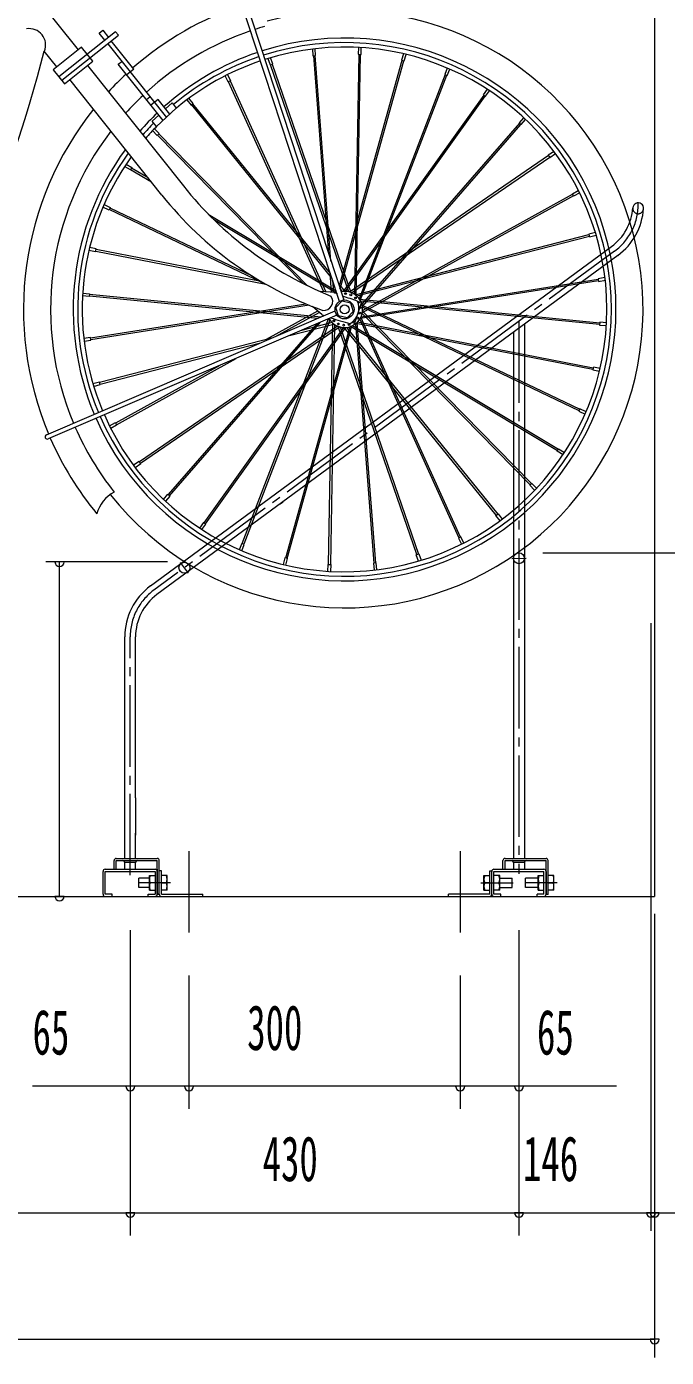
# Model space of a CAD drawing. Units: millimetres, scale not verified. Extents: x -5740 to 5740, y -4020 to 4020.
# Drawn here: x -394 to 314, y -2843 to -1371 of the extents above; entities that cross this region are included whole.
import ezdxf
from ezdxf.enums import TextEntityAlignment as Align

# ---------------------------------------------------------------- set-up
doc = ezdxf.new("R2010")
doc.units = ezdxf.units.MM
doc.header["$LTSCALE"] = 10
for name, pattern in [('CHAIN2', [12, 9, -1, 1, -1]), ('DASHED3', [4, 3, -1]), ('DOUBLE_CHAIN2', [12.8, 9, -1, 0.6, -0.6, 0.6, -1])]:
    doc.linetypes.add(name, pattern=pattern)
for name, color, linetype, lineweight in [('0-0_0', 2, 'DOUBLE_CHAIN2', 18), ('0-2_2_0_BOLD', 7, 'Continuous', 18), ('0-3_HIDDEN', 3, 'DASHED3', 18), ('0-4_2_2_CENTER', 3, 'CHAIN2', 18), ('0-5_2_5_DIM', 3, 'Continuous', 18), ('0-6_2_6_HATCH', 6, 'Continuous', 18)]:
    doc.layers.add(name, color=color, linetype=linetype, lineweight=lineweight)
doc.styles.add('ＭＳ ゴシック', font='')
doc.styles.get('ＭＳ ゴシック').set_extended_font_data('MS Gothic')

# ---------------------------------------------------------------- blocks, each defined once
blk = doc.blocks.new('jj2')
at = {"layer": '0-6_2_6_HATCH'}
for p, q in [((15638.22, 2931.92), (15724.42, 2823.56)), ((16013.62, 2545.44), (15895.72, 2904.34)), ((15900.52, 2905.9), (16018.42, 2547)), ((15751.82, 2845.35), (15758.02, 2837.53)), ((15757.22, 2830.5), (15822.12, 2749)), ((15786.12, 2802.32), (15761.22, 2833.61)), ((15701.02, 2804.88), (15687.12, 2822.3)), ((15934.52, 2814.08), (15936.92, 2807)), ((15983.62, 2824.64), (15984.22, 2817.06)), ((15984.22, 2817.06), (15987.22, 2817.41)), ((15984.72, 2817.11), (16001.62, 2598.02)), ((15987.22, 2817.41), (15986.62, 2824.87)), ((16004.22, 2590.04), (15986.72, 2817.35)), ((16082.72, 2812), (16013.22, 2562.7)), ((16034.92, 2818.79), (16030.32, 2553.19)), ((16032.22, 2551.69), (16036.92, 2818.67)), ((16034.52, 2826.3), (16034.42, 2818.82)), ((16084.32, 2819.44), (16082.22, 2812.11)), ((16082.22, 2812.11), (16085.22, 2811.42)), ((16085.22, 2811.42), (16087.22, 2818.64)), ((15734.92, 2806.35), (15841.02, 2673.09)), ((15768.92, 2807.83), (15772.82, 2810.94)), ((15818.42, 2745.59), (15768.92, 2807.83)), ((15786.12, 2802.32), (15778.22, 2796.09)), ((16023.92, 2555.97), (15937.42, 2807.15)), ((15939.32, 2807.72), (16026.32, 2555.24)), ((16014.32, 2559.28), (16084.72, 2811.54)), ((15817.12, 2662.93), (15715.42, 2790.79)), ((15890.32, 2788.16), (15887.22, 2795.09)), ((15889.92, 2796.33), (15893.02, 2789.51)), ((15893.02, 2789.51), (15890.32, 2788.16)), ((15996.32, 2556.03), (15890.82, 2788.39)), ((15892.62, 2789.29), (15998.62, 2555.9)), ((16130.52, 2796.39), (16035.32, 2548.4)), ((16036.62, 2546.32), (16132.32, 2795.59)), ((15800.02, 2768.7), (15803.92, 2771.82)), ((15844.72, 2768.38), (15849.42, 2762.56)), ((15851.82, 2764.35), (15847.02, 2770.27)), ((16173.12, 2773.66), (16017.72, 2556.48)), ((16020.22, 2556.5), (16174.82, 2772.56)), ((16175.22, 2772.29), (16179.52, 2778.37)), ((15833.12, 2759.23), (15811.12, 2738.77)), ((15821.12, 2758.3), (15828.42, 2765.12)), ((15828.42, 2765.12), (15833.12, 2759.23)), ((15849.42, 2762.56), (15851.82, 2764.35)), ((15849.82, 2762.86), (16005.32, 2570.81)), ((16003.52, 2576.16), (15851.42, 2764.06)), ((15806.42, 2744.66), (15813.72, 2751.48)), ((15811.12, 2738.77), (15806.42, 2744.66)), ((16212.72, 2742.64), (16038.42, 2542.18)), ((16038.92, 2539.76), (16214.12, 2741.27)), ((15806.72, 2734.35), (15812.02, 2728.92)), ((15814.12, 2731.11), (15808.92, 2736.45)), ((15812.02, 2728.92), (15814.12, 2731.11)), ((15812.42, 2729.28), (15972.92, 2565.46)), ((15978.42, 2562.74), (15813.82, 2730.74)), ((16250.92, 2711.42), (16244.62, 2707.12)), ((16246.42, 2704.71), (16252.62, 2708.94)), ((15782.32, 2690.86), (15775.92, 2694.72)), ((15777.52, 2697.29), (15784.02, 2693.37)), ((16244.92, 2706.71), (16024.72, 2555.77)), ((16027.02, 2554.94), (16246.12, 2705.11)), ((16244.62, 2707.12), (16246.42, 2704.71)), ((15784.02, 2693.37), (15782.32, 2690.86)), ((15782.62, 2691.28), (15805.52, 2677.53)), ((15801.92, 2682), (15783.72, 2692.95)), ((16271.32, 2664.49), (16277.82, 2668.12)), ((16279.32, 2665.49), (16272.62, 2661.8)), ((15753.22, 2652.46), (15759.92, 2649.23)), ((16272.42, 2662.25), (16038.82, 2532.82)), ((16039.12, 2535.27), (16271.52, 2664.04)), ((16272.62, 2661.8), (16271.32, 2664.49)), ((15758.72, 2646.47), (15751.92, 2649.76)), ((15759.92, 2649.23), (15758.72, 2646.47)), ((15936.82, 2561.81), (15758.92, 2646.93)), ((15759.72, 2648.77), (15916.92, 2573.53)), ((15868.42, 2642.04), (16009.82, 2557.07)), ((16010.32, 2554.45), (15874.32, 2636.18)), ((16296.72, 2621.62), (16289.42, 2619.72)), ((16030.92, 2552.73), (16289.52, 2619.25)), ((16290.12, 2617.33), (16032.82, 2551.16)), ((15743.92, 2601.03), (15932.12, 2564.45)), ((15926.82, 2567.51), (15744.42, 2602.98)), ((16004.92, 2555.54), (16003.22, 2577.07)), ((16005.92, 2569.08), (16006.92, 2555.43)), ((16012.42, 2565.22), (16019.42, 2556.53)), ((16300.12, 2568.07), (16036.42, 2526.32)), ((16037.52, 2528.52), (16299.92, 2570.05)), ((16307.22, 2571.72), (16299.82, 2570.55)), ((15736.82, 2550.76), (15729.32, 2551.5)), ((15729.62, 2554.49), (15737.02, 2553.76)), ((15737.02, 2553.76), (15736.82, 2550.76)), ((15989.62, 2526.58), (15736.92, 2551.26)), ((15737.02, 2553.26), (15993.52, 2528.22)), ((16008.82, 2555.32), (15992.32, 2556.26)), ((16017.02, 2556.41), (16014.12, 2559.88)), ((16035.72, 2547.75), (16301.52, 2521.8)), ((15689.42, 2397.87), (16008.82, 2534.81)), ((15738.32, 2504.99), (15976.42, 2542.69)), ((15980.02, 2541.23), (15738.52, 2503.01)), ((15989.42, 2534.65), (15932.62, 2503.13)), ((15942.72, 2506.44), (15991.02, 2533.26)), ((15994.32, 2530.46), (15983.62, 2539.8)), ((16037.92, 2544.67), (16029.62, 2518.98)), ((16301.42, 2519.8), (16037.02, 2545.62)), ((16038.62, 2541.41), (16279.42, 2426.13)), ((16278.62, 2424.29), (16039.02, 2538.97)), ((16226.02, 2343.78), (16039.12, 2534.48)), ((16010.82, 2530.22), (15691.42, 2393.28)), ((16011.42, 2518.12), (15792.32, 2367.95)), ((15988.42, 2520.62), (15824.22, 2331.79)), ((15825.72, 2330.42), (15992.72, 2522.43)), ((15906.02, 2277.47), (16001.62, 2526.25)), ((16003.12, 2524.66), (15907.92, 2276.67)), ((15955.72, 2261.06), (16027.42, 2518.28)), ((15958.22, 2507.64), (16007.52, 2520.33)), ((16005.62, 2521.9), (15970.22, 2512.81)), ((16000.02, 2525.57), (16002.62, 2525.31)), ((16001.52, 2254.39), (16006.12, 2521.37)), ((16008.12, 2519.87), (16003.52, 2254.27)), ((16099.02, 2265.34), (16012.12, 2517.82)), ((16254.72, 2380.11), (16025.82, 2517.65)), ((16028.12, 2518.62), (16255.82, 2381.78)), ((16031.22, 2520.56), (16051.72, 2255.71)), ((16294.02, 2470.08), (16031.92, 2521.05)), ((16053.72, 2255.95), (16033.12, 2522.17)), ((16033.72, 2522.74), (16294.42, 2472.03)), ((16036.02, 2525.64), (16145.82, 2283.77)), ((16147.62, 2284.67), (16037.22, 2527.8)), ((16038.72, 2532.04), (16224.62, 2342.32)), ((16309.12, 2521.56), (16301.52, 2522.3)), ((15938.52, 2504.65), (15748.32, 2455.73)), ((15793.52, 2366.35), (16013.72, 2517.29)), ((16018.12, 2516.56), (15863.62, 2300.5)), ((15865.32, 2299.41), (16020.62, 2516.58)), ((16025.02, 2517.41), (15953.72, 2261.52)), ((16014.52, 2517.09), (16100.92, 2265.91)), ((16187.02, 2309), (16018.92, 2516.53)), ((16021.42, 2516.65), (16188.62, 2310.2)), ((15731.12, 2501.34), (15738.52, 2502.51)), ((15748.92, 2453.82), (15926.42, 2499.49)), ((15881.12, 2474.59), (15766.02, 2410.81)), ((15766.92, 2409.02), (15899.32, 2482.41)), ((16301.92, 2471.09), (16294.52, 2472.51)), ((15748.12, 2456.21), (15740.92, 2454.35)), ((15741.62, 2451.44), (15749.02, 2453.34)), ((15749.02, 2453.34), (15748.12, 2456.21)), ((16286.52, 2423.31), (16279.62, 2426.59)), ((15759.12, 2407.57), (15765.82, 2411.26)), ((15767.12, 2408.58), (15760.62, 2404.95)), ((15765.82, 2411.26), (15767.12, 2408.58)), ((15792.02, 2368.35), (15785.82, 2364.12)), ((15787.52, 2361.64), (15793.82, 2365.95)), ((15793.82, 2365.95), (15792.02, 2368.35)), ((16226.32, 2344.14), (16224.32, 2341.96)), ((16224.32, 2341.96), (16229.52, 2336.61)), ((16231.72, 2338.71), (16226.32, 2344.14)), ((15826.12, 2330.07), (15821.22, 2324.42)), ((15863.22, 2300.78), (15858.82, 2294.69)), ((16189.02, 2310.5), (16193.72, 2304.68)), ((16148.02, 2284.9), (16145.42, 2283.55)), ((16145.42, 2283.55), (16148.42, 2276.73)), ((16151.22, 2277.97), (16148.02, 2284.9)), ((15905.62, 2277.66), (15902.82, 2270.56)), ((15908.32, 2276.48), (15905.62, 2277.66)), ((15905.62, 2269.49), (15908.32, 2276.48)), ((15953.22, 2261.64), (15951.22, 2254.42)), ((15956.12, 2260.95), (15953.22, 2261.64)), ((15954.12, 2253.62), (15956.12, 2260.95)), ((16004.02, 2254.24), (16003.82, 2246.76)), ((16051.22, 2255.65), (16051.82, 2248.19)), ((16098.52, 2265.2), (16101.42, 2266.06)), ((16101.02, 2258), (16098.52, 2265.2)), ((16101.42, 2266.06), (16103.92, 2258.98))]:
    blk.add_line(p, q, dxfattribs=at)
for points in [[(15706.42, 2790.03), (15769.02, 2839.84), (15765.92, 2843.75), (15703.32, 2793.94)], [(15754.12, 2834.41), (15747.92, 2842.24), (15751.82, 2845.35)], [(15936.92, 2807), (15939.82, 2807.86), (15937.32, 2815.06)], [(16034.42, 2818.82), (16037.42, 2818.64), (16037.52, 2826.25)], [(16132.72, 2803.58), (16130.02, 2796.59), (16132.82, 2795.4), (16135.52, 2802.5)], [(15825.82, 2752.41), (15812.92, 2768.61), (15804.82, 2762.66)], [(16177.12, 2780.12), (16172.72, 2773.93), (16175.22, 2772.29)], [(16217.22, 2748.64), (16212.32, 2742.99), (16214.52, 2740.93), (16219.52, 2746.67)], [(16289.42, 2619.72), (16290.22, 2616.85), (16297.52, 2618.71)], [(15736.52, 2601.97), (15743.82, 2600.55), (15744.52, 2603.47), (15737.12, 2604.92)], [(16299.82, 2570.55), (16300.22, 2567.57), (16307.72, 2568.76)], [(16301.52, 2522.3), (16301.42, 2519.3), (16308.82, 2518.57)], [(15738.52, 2502.51), (15738.22, 2505.49), (15730.72, 2504.3)], [(16294.52, 2472.51), (16293.82, 2469.59), (16301.32, 2468.14)], [(16279.62, 2426.59), (16278.42, 2423.83), (16285.22, 2420.6)], [(15818.92, 2326.39), (15823.92, 2332.14), (15826.12, 2330.07)], [(15861.32, 2292.94), (15865.72, 2299.13), (15863.22, 2300.78)], [(16191.42, 2302.79), (16186.62, 2308.71), (16189.02, 2310.5)], [(16000.82, 2246.81), (16001.02, 2254.42), (16004.02, 2254.24)], [(16054.82, 2248.42), (16054.22, 2256.01), (16051.22, 2255.65)]]:
    blk.add_lwpolyline(points, dxfattribs=at)
for points in [[(15709.52, 2786.12), (15740.82, 2811.02), (15728.32, 2826.67), (15697.02, 2801.77)], [(16012.52, 2529.39), (16009.62, 2538.79), (16016.42, 2545.93), (16025.92, 2543.68), (16028.72, 2534.27), (16022.02, 2527.13)]]:
    blk.add_lwpolyline(points, close=True, dxfattribs=at)
for centre, radius in [((16019.22, 2536.53), 10.5), ((16020.22, 2554), 1), ((16026.12, 2552.61), 1), ((16031.22, 2549.27), 1), ((16019.22, 2536.53), 5), ((16034.82, 2544.4), 1), ((16036.22, 2532.51), 1), ((16036.62, 2538.57), 1), ((16007.22, 2523.79), 1), ((16012.32, 2520.46), 1), ((16018.22, 2519.06), 1), ((16024.22, 2519.77), 1), ((16029.62, 2522.5), 1), ((16033.82, 2526.93), 1)]:
    blk.add_circle(centre, radius, dxfattribs=at)
for centre, radius, start, end in [((16019.22, 2536.53), 355.2, 108.58932, 131.24156), ((16019.22, 2536.53), 330.2, 218.31075, 105.0246), ((15670.52, 2829.2), 18, 337.45728, 99.56288), ((16019.22, 2536.53), 325.2, 108.62662, 132.37631), ((16019.22, 2536.53), 325.2, 105.8282, 107.74567), ((16019.22, 2536.53), 300.2, 203.68474, 107.709), ((16019.22, 2536.53), 295.2, 203.69276, 107.70087), ((16019.22, 2536.53), 290.2, 203.70108, 107.69246), ((14221.92, 3197.84), 1512.5, 328.03427, 345.6236), ((16019.22, 2536.53), 300.2, 108.66331, 131.74251), ((16019.22, 2536.53), 295.2, 108.67133, 129.85466), ((16019.22, 2536.53), 290.2, 108.67964, 129.87778), ((16019.22, 2536.53), 355.2, 132.85776, 137.32422), ((16019.22, 2536.53), 325.2, 133.25975, 138.14478), ((16019.22, 2536.53), 355.2, 141.43138, 202.80421), ((16019.22, 2536.53), 300.2, 133.6563, 138.95575), ((16019.22, 2536.53), 295.2, 135.69609, 139.13464), ((16019.22, 2536.53), 290.2, 135.82053, 139.31984), ((16019.22, 2536.53), 325.2, 142.64709, 202.76709), ((16019.22, 2536.53), 300.2, 143.85213, 202.73042), ((16019.22, 2536.53), 295.2, 144.11848, 202.72227), ((16019.22, 2536.53), 290.2, 144.39439, 202.71387), ((16154.02, 2922.16), 400, 218.51056, 248.00323), ((16130.12, 2911.99), 400, 218.51056, 250.30403), ((15996.12, 2545.36), 10, 265.49847, 36.25273), ((16019.22, 2536.53), 20, 210.38739, 101.00444), ((16154.02, 2922.16), 395, 248.19794, 248.752), ((16154.02, 2922.16), 395, 249.68481, 252.2016), ((16015.02, 2537.89), 20, 301.17908, 24.11891), ((16130.12, 2911.99), 405, 250.40083, 250.76453), ((16130.12, 2911.99), 405, 251.82344, 255.00615), ((16019.22, 2536.53), 325.2, 203.64804, 218.40126), ((15690.42, 2395.57), 2.5, 113.21059, 293.21057), ((16019.22, 2536.53), 355.2, 203.61076, 219.51862), ((15783.62, 2299.49), 40, 118.84694, 164.01573)]:
    blk.add_arc(centre, radius, start, end, dxfattribs=at)

msp = doc.modelspace()

# ---------------------------------------------------------------- linework, layer by layer
at = {"layer": '0-2_2_0_BOLD'}
for p, q in [((301, -978.3), (301, -2332.81)), ((-256.7, -1989.37), (253.4, -1614.01)), ((260.5, -1623.69), (-249.5, -1998.97)), ((157, -1700.01), (157, -2290.81)), ((145, -1708.82), (145, -2290.81)), ((-113.1, -1898.69), (-109.9, -1896.33)), ((-285.1, -2290.81), (-285.1, -2045.73)), ((-273.1, -2223.82), (-273.1, -2045.73)), ((-273.1, -2223.83), (-273.1, -2265.14)), ((-273.1, -2290.81), (-273.1, -2262.81)), ((-296.8, -2302.81), (-296.8, -2293.11)), ((-294.5, -2290.81), (-249.1, -2290.81)), ((-294.5, -2293.11), (-249.1, -2293.11)), ((-294.5, -2302.81), (-294.5, -2293.11)), ((-273.1, -2302.81), (-273.1, -2295.11)), ((-246.8, -2330.82), (-246.8, -2293.11)), ((133.3, -2302.81), (133.3, -2293.11)), ((135.6, -2290.81), (181, -2290.81)), ((145, -2295.11), (157, -2295.11)), ((145, -2295.11), (145, -2302.81)), ((157, -2295.11), (157, -2302.81)), ((181, -2330.82), (181, -2293.11)), ((183.3, -2330.82), (183.3, -2293.11)), ((-309.1, -2330.51), (-309.1, -2305.11)), ((-306.8, -2302.81), (-251.4, -2302.81)), ((-306.8, -2305.11), (-251.4, -2305.11)), ((-306.8, -2330.51), (-306.8, -2305.11)), ((-257.8, -2325.81), (-257.8, -2309.81)), ((-257.8, -2309.81), (-251.4, -2309.81)), ((-251.4, -2305.11), (-251.4, -2330.51)), ((-249.1, -2302.81), (-249.1, -2330.51)), ((-244.5, -2304.71), (-247, -2304.71)), ((-246.8, -2330.51), (-246.8, -2305.11)), ((-244.5, -2330.51), (-244.5, -2304.71)), ((112.3, -2309.81), (118.7, -2309.81)), ((112.3, -2325.81), (112.3, -2309.81)), ((118.7, -2330.51), (118.7, -2304.71)), ((118.7, -2304.71), (121.2, -2304.71)), ((121, -2330.51), (121, -2305.11)), ((123.3, -2302.81), (178.7, -2302.81)), ((123.3, -2305.11), (178.7, -2305.11)), ((123.3, -2330.51), (123.3, -2305.11)), ((129.7, -2309.81), (123.3, -2309.81)), ((129.7, -2325.81), (129.7, -2309.81)), ((172.3, -2309.81), (178.7, -2309.81)), ((172.3, -2325.81), (172.3, -2309.81)), ((178.7, -2330.51), (178.7, -2305.11)), ((181, -2305.11), (181, -2330.51)), ((189.7, -2309.81), (183.3, -2309.81)), ((183.3, -2325.81), (183.3, -2309.81)), ((189.7, -2325.81), (189.7, -2309.81)), ((-257.8, -2312.81), (-269.5, -2312.81)), ((-257.8, -2325.81), (-251.4, -2325.81)), ((-244.3, -2317.82), (-251.4, -2317.82)), ((-238.1, -2325.81), (-244.5, -2325.81)), ((112.3, -2325.81), (118.7, -2325.81)), ((129.7, -2325.81), (123.3, -2325.81)), ((129.7, -2312.81), (143.7, -2312.81)), ((172.3, -2312.81), (158.3, -2312.81)), ((172.3, -2325.81), (178.7, -2325.81)), ((189.7, -2325.81), (183.3, -2325.81)), ((-1629, -2332.81), (301, -2332.81)), ((-299.1, -2330.51), (-306.8, -2330.51)), ((-299.1, -2332.81), (-299.1, -2330.51)), ((-259.1, -2330.51), (-251.4, -2330.51)), ((-259.1, -2332.81), (-259.1, -2330.51)), ((-246.9, -2330.51), (-249.1, -2330.51)), ((-244.5, -2330.51), (-198.8, -2330.51)), ((-198.8, -2332.81), (-198.8, -2330.51)), ((118.7, -2330.51), (73, -2330.51)), ((73, -2332.81), (73, -2330.51)), ((131, -2330.51), (123.3, -2330.51)), ((131, -2332.81), (131, -2330.51)), ((178.7, -2330.51), (171, -2330.51)), ((171, -2332.81), (171, -2330.51)), ((183.3, -2330.81), (181, -2330.81)), ((183.3, -2330.82), (181, -2330.82))]:
    msp.add_line(p, q, dxfattribs=at)
at = {"layer": '0-2_2_0_BOLD', "linetype": 'CHAIN2'}
for p, q in [((-251.4, -2317.81), (-256.9, -2317.81)), ((-244.5, -2317.81), (-239, -2317.81)), ((118.7, -2317.81), (113.2, -2317.81)), ((123.3, -2317.81), (128.8, -2317.81)), ((178.7, -2317.81), (173.2, -2317.81)), ((185.8, -2317.82), (178.7, -2317.82)), ((183.3, -2317.81), (188.8, -2317.81))]:
    msp.add_line(p, q, dxfattribs=at)
at = {"layer": '0-2_2_0_BOLD'}
for points in [[(-285.1, -2302.81), (-285.1, -2295.11), (-273.1, -2295.11)], [(-246.8, -2330.82), (-249.1, -2330.82), (-249.1, -2293.11)], [(135.6, -2302.81), (135.6, -2293.11), (181, -2293.11)], [(-238.1, -2325.81), (-238.1, -2309.81), (-244.5, -2309.81)], [(-257.8, -2322.81), (-269.5, -2322.81), (-269.5, -2312.81)], [(129.7, -2322.81), (143.7, -2322.81), (143.7, -2312.81)], [(172.4, -2322.81), (158.3, -2322.81), (158.3, -2312.81)]]:
    msp.add_lwpolyline(points, dxfattribs=at)
for centre in [(151, -1958.81), (-219.1, -1969.19)]:
    msp.add_circle(centre, 6, dxfattribs=at)
for centre, radius, start, end in [((219, -1567.26), 58, 306.31, 356.14001), ((219, -1567.26), 70, 306.31, 356.14001), ((282.9, -1571.57), 6, 354.83801, 175.04799), ((-215.1, -2045.73), 70, 126.39499, 180), ((-215.1, -2045.73), 58, 126.29599, 180), ((-294.5, -2293.11), 2.3, 90, 180), ((-287.1, -2295.11), 2, 0, 90), ((-271.1, -2295.11), 2, 90, 180), ((-249.1, -2293.11), 2.3, 0, 90), ((135.6, -2293.11), 2.3, 90, 180), ((143, -2295.11), 2, 0, 90), ((159, -2295.11), 2, 90, 180), ((181, -2293.11), 2.3, 0, 90), ((-306.8, -2305.11), 2.3, 90, 180), ((-248.5, -2313.81), 9.3, 154.59999, 205.39999), ((-251.4, -2305.11), 2.3, 0, 90), ((-247.4, -2313.81), 9.3, 334.60001, 25.39999), ((121.6, -2313.81), 9.3, 154.59999, 205.39999), ((123.3, -2305.11), 2.3, 90, 180), ((120.4, -2313.81), 9.3, 334.60001, 25.39999), ((181.6, -2313.81), 9.3, 154.59999, 205.39999), ((178.7, -2305.11), 2.3, 0, 90), ((180.4, -2313.81), 9.3, 334.60001, 25.39999), ((-248.5, -2321.81), 9.3, 154.59999, 205.39999), ((-247.4, -2321.81), 9.3, 334.60001, 25.39999), ((121.6, -2321.81), 9.3, 154.59999, 205.39999), ((120.4, -2321.81), 9.3, 334.60001, 25.39999), ((181.6, -2321.81), 9.3, 154.59999, 205.39999), ((180.4, -2321.81), 9.3, 334.60001, 25.39999), ((-306.8, -2330.51), 2.3, 179.99799, 270), ((-251.4, -2330.51), 2.3, 270, 0), ((-244.5, -2330.51), 2.3, 180, 270), ((118.7, -2330.51), 2.3, 270, 0), ((123.3, -2330.51), 2.3, 180, 270), ((178.7, -2330.51), 2.3, 270, 0)]:
    msp.add_arc(centre, radius, start, end, dxfattribs=at)
at = {"layer": '0-3_HIDDEN'}
msp.add_arc((282.9, -1571.57), 6, 177.064, 353.19, dxfattribs=at)
at = {"layer": '0-4_2_2_CENTER'}
for p, q in [((256.9, -1618.85), (-253, -1994.15)), ((151, -1696.91), (151, -2307.91)), ((-214.6, -1975.29), (-223.5, -1963.28)), ((143.2, -1958.91), (159, -1958.81)), ((-279.1, -2309.31), (-279.1, -2045.73)), ((-214, -2282.81), (-214, -2382.81)), ((86, -2282.81), (86, -2382.81)), ((-234.6, -2317.81), (-270.3, -2317.81)), ((108.8, -2317.81), (144.5, -2317.81)), ((193.2, -2317.81), (157.5, -2317.81))]:
    msp.add_line(p, q, dxfattribs=at)
for centre, start, end in [((219, -1567.26), 306.31, 1.49599), ((-215.1, -2045.73), 126.33099, 180)]:
    msp.add_arc(centre, 64, start, end, dxfattribs=at)
at = {"layer": '0-5_2_5_DIM'}
for p, q in [((177.3, -1952.81), (531, -1952.81)), ((-237.7, -1962.81), (-372.2, -1962.81)), ((-352.2, -1962.81), (-362.2, -1962.81)), ((-357.2, -2332.81), (-357.2, -1962.81)), ((297, -2030.46), (297, -2702.81)), ((-352.2, -2332.81), (-362.2, -2332.81)), ((301, -2352.08), (301, -2842.81)), ((-279, -2370.31), (-279, -2707.81)), ((151, -2370.31), (151, -2707.81)), ((-214, -2420.31), (-214, -2567.81)), ((86, -2420.31), (86, -2567.81)), ((259, -2542.81), (-387, -2542.81)), ((-274, -2542.81), (-284, -2542.81)), ((-209, -2542.81), (-219, -2542.81)), ((91, -2542.81), (81, -2542.81)), ((156, -2542.81), (146, -2542.81)), ((-1479, -2682.81), (360, -2682.81)), ((-274, -2682.81), (-284, -2682.81)), ((156, -2682.81), (146, -2682.81)), ((302, -2682.81), (292, -2682.81)), ((306, -2682.81), (296, -2682.81)), ((-1479, -2822.81), (301, -2822.81)), ((306, -2822.81), (296, -2822.81))]:
    msp.add_line(p, q, dxfattribs=at)
for centre in [(-357.2, -1962.81), (-357.2, -2332.81), (-279, -2542.81), (-214, -2542.81), (86, -2542.81), (151, -2542.81), (-279, -2682.81), (151, -2682.81), (297, -2682.81), (301, -2682.81), (301, -2822.81)]:
    msp.add_arc(centre, 5, 180, 0, dxfattribs=at)
at = {"layer": '0-6_2_6_HATCH', "color": 2, "linetype": 'DOUBLE_CHAIN2'}
msp.add_line((194.9, -1837.8), (201.4, -1841.66), dxfattribs=at)
msp.add_lwpolyline([(199.8, -1844.23), (193.3, -1840.31), (194.9, -1837.8)], dxfattribs=at)

# ---------------------------------------------------------------- block references
at = {"layer": '0-0_0'}
msp.add_blockref('jj2', (-16061.12, -4220), dxfattribs=at)

# ---------------------------------------------------------------- texts
at = {"layer": '0-5_2_5_DIM', "color": 7, "style": 'ＭＳ ゴシック', "width": 0.6}
for s, p in [('300', (-149.6, -2517.81)), ('65', (-387, -2522.81)), ('65', (171, -2522.81)), ('430', (-132.5, -2662.81)), ('146', (155.5, -2662.81))]:
    msp.add_text(s, height=49.85, dxfattribs=at).set_placement(p, align=Align.BOTTOM_LEFT)

doc.saveas('drawing.dxf')
